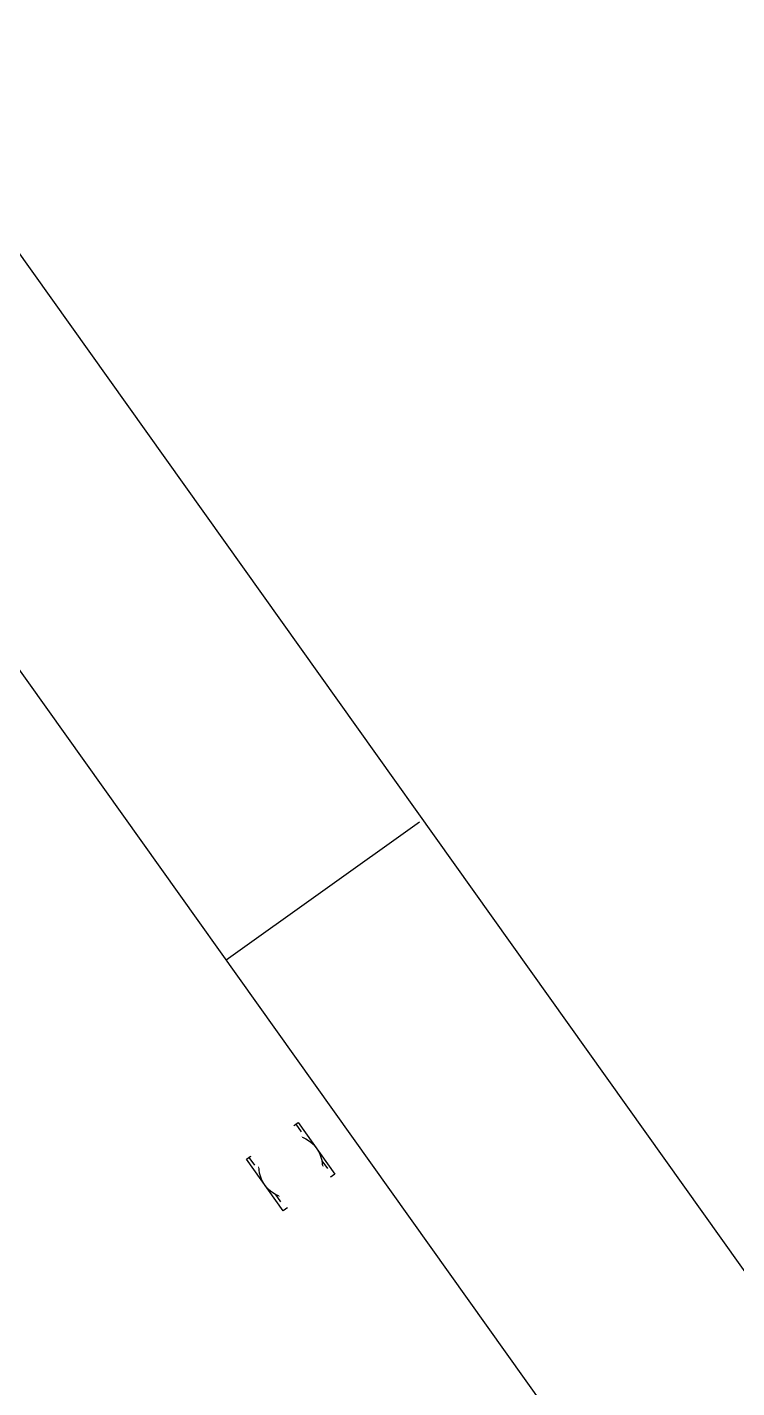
# Model space of a CAD drawing. Header units: feet. Extents: x 2321988 to 2329858, y 6722724 to 6730499.
# Drawn here: x 2326065.38 to 2326072.85, y 6726851.05 to 6726865.36 of the extents above; entities that cross this region are included whole.
import ezdxf

# ---------------------------------------------------------------- set-up
doc = ezdxf.new("R2010")
doc.units = ezdxf.units.FT
doc.header["$MEASUREMENT"] = 0
doc.linetypes.add('Midpoint Site Plan$0$HIDDEN', pattern=[0.375, 0.25, -0.125])
doc.layers.add('C-BESS-EQUIPMENT', color=255, linetype='Continuous')

# ---------------------------------------------------------------- blocks, each defined once
blk = doc.blocks.new('*U57')
blk.add_wipeout([(464, -67.5), (464, 67.5), (472, 67.5), (472, -67.5)]).dxf.layer = 'C-BESS-EQUIPMENT'
at = {"layer": 'C-BESS-EQUIPMENT', "linetype": 'Midpoint Site Plan$0$HIDDEN', "ltscale": 0.25}
for p, q in [((464, 63.63), (466.31, 63.63)), ((469.69, 63.63), (472, 63.63)), ((464, 56.38), (466.31, 56.38)), ((469.69, 56.38), (472, 56.38))]:
    blk.add_line(p, q, dxfattribs=at)
at = {"layer": 'C-BESS-EQUIPMENT'}
blk.add_lwpolyline([(472, 64), (472, 56), (464, 56), (464, 64)], close=True, dxfattribs=at)
blk.add_circle((468, 60), 4, dxfattribs=at)

msp = doc.modelspace()

# ---------------------------------------------------------------- block references
at = {"layer": 'C-BESS-EQUIPMENT', "xscale": 0.08333333333333331, "yscale": 0.08333333333333331, "zscale": 0.08333333333333331, "rotation": 305.4689808292026}
msp.add_blockref('*U57', (2326041.453, 6726882.241), dxfattribs=at)

# ---------------------------------------------------------------- next in the draw order: linework, layer by layer
at = {"layer": 'C-BESS-EQUIPMENT'}
for points in [[(2326110.166, 6726800.018), (2326052.14, 6726881.461)], [(2326050.068, 6726879.984), (2326108.094, 6726798.541)], [(2326069.512, 6726857.002), (2326067.476, 6726855.552)]]:
    msp.add_lwpolyline(points, dxfattribs=at)

# ---------------------------------------------------------------- next in the draw order: wipeouts: each hides what was drawn before it
msp.add_wipeout([(2326044.154, 6726887.542), (2326077.858, 6726840.237), (2326077.408, 6726839.917), (2326043.705, 6726887.221)]).dxf.layer = 'C-BESS-EQUIPMENT'

# ---------------------------------------------------------------- next in the draw order: wipeouts: each hides what was drawn before it
msp.add_wipeout([(2326040.082, 6726884.64), (2326073.786, 6726837.336), (2326073.336, 6726837.015), (2326039.633, 6726884.32)]).dxf.layer = 'C-BESS-EQUIPMENT'

# ---------------------------------------------------------------- next in the draw order: wipeouts: each hides what was drawn before it
msp.add_wipeout([(2326036.01, 6726881.739), (2326069.714, 6726834.434), (2326069.264, 6726834.114), (2326035.56, 6726881.419)]).dxf.layer = 'C-BESS-EQUIPMENT'

doc.saveas('drawing.dxf')
